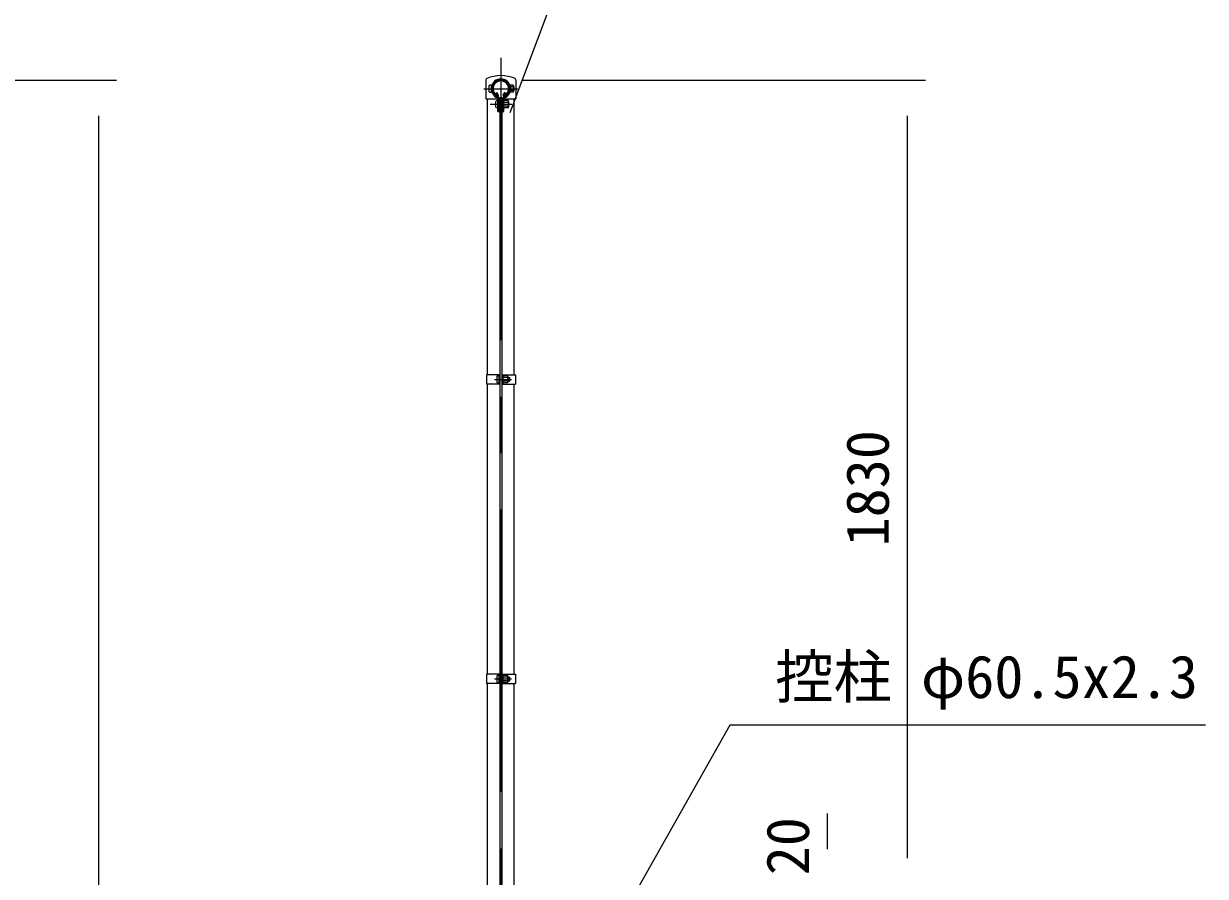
# Model space of a CAD drawing. Units: millimetres, scale not verified. Extents: x -8400 to 8400, y -5940 to 5940.
# Drawn here: x -2663 to -5, y 1329 to 3247 of the extents above; entities that cross this region are included whole.
import ezdxf
from ezdxf.enums import TextEntityAlignment as Align

# ---------------------------------------------------------------- set-up
doc = ezdxf.new("R2010")
doc.units = ezdxf.units.MM
doc.header["$LTSCALE"] = 20
doc.linetypes.add('USER1', pattern=[50.8, 31.75, -6.35, 6.35, -6.35])
for name, color, linetype, lineweight in [('0-1_D-STR1', 1, 'Continuous', 25), ('0-4_D-BMK', 2, 'USER1', 13), ('0-5_D-STR-DIM', 7, 'Continuous', 13), ('0-8_D-STR3', 3, 'Continuous', 13), ('0-9_D-STR-TXT', 7, 'Continuous', 13)]:
    doc.layers.add(name, color=color, linetype=linetype, lineweight=lineweight)
doc.styles.add('ＭＳ ゴシック', font='')
doc.styles.get('ＭＳ ゴシック').set_extended_font_data('MS Gothic')

msp = doc.modelspace()

# ---------------------------------------------------------------- linework, layer by layer
at = {"layer": '0-1_D-STR1'}
for p, q in [((-1599.41, 3091.7), (-1598.02, 3092.5)), ((-1595.9, 3085.62), (-1599.41, 3091.7)), ((-1594.51, 3086.42), (-1598.02, 3092.5)), ((-1583.94, 3086.42), (-1580.43, 3092.5)), ((-1582.55, 3085.62), (-1579.04, 3091.7)), ((-1579.04, 3091.7), (-1580.43, 3092.5)), ((-1619.47, 2457.5), (-1619.47, 3078.45)), ((-1558.97, 2457.5), (-1558.97, 3078.45)), ((-1619.47, 1783.5), (-1619.47, 2436.5)), ((-1558.97, 1783.5), (-1558.97, 2436.5)), ((-1619.47, 1141.55), (-1619.47, 1762.5)), ((-1558.97, 1290), (-1558.97, 1762.5))]:
    msp.add_line(p, q, dxfattribs=at)
for centre, radius, start, end in [((-1589.22, 3100.95), 19.05, 294.32478, 245.67522), ((-1589.22, 3100.95), 17.45, 294.32478, 245.67522), ((-1596.24, 3085.42), 2, 245.67522, 30), ((-1596.24, 3085.42), 0.401, 245.67522, 30), ((-1582.2, 3085.42), 2, 150, 294.32478), ((-1582.2, 3085.42), 0.401, 150, 294.32478)]:
    msp.add_arc(centre, radius, start, end, dxfattribs=at)
at = {"layer": '0-4_D-BMK'}
for p, q in [((-1589.22, 3170), (-1589.22, -2630)), ((-1627.19, 3100.95), (-1551.25, 3100.95)), ((-1613.66, 3065.95), (-1564.78, 3065.95)), ((-1603.77, 2447), (-1565.17, 2447)), ((-1603.77, 1773), (-1565.17, 1773))]:
    msp.add_line(p, q, dxfattribs=at)
at = {"layer": '0-5_D-STR-DIM'}
for p, q in [((-3354.06, 3120), (-2454.06, 3120)), ((-1540.72, 3120), (-634.22, 3120)), ((-2494.06, 3040), (-2494.06, -2500)), ((-674.22, 1370), (-674.22, 3040)), ((-854.22, 1390), (-854.22, 1470))]:
    msp.add_line(p, q, dxfattribs=at)
at = {"layer": '0-8_D-STR3'}
for p, q in [((-1555.57, 3120.96), (-1555.57, 3078.45)), ((-1616.02, 3107.45), (-1616.02, 3094.45)), ((-1611.22, 3108.95), (-1611.22, 3092.95)), ((-1610.86, 3104.95), (-1611.22, 3104.95)), ((-1610.86, 3096.95), (-1611.22, 3096.95)), ((-1567.22, 3104.95), (-1567.59, 3104.95)), ((-1567.22, 3096.95), (-1567.59, 3096.95)), ((-1561.72, 3109.05), (-1567.22, 3109.05)), ((-1567.22, 3109.05), (-1567.22, 3092.85)), ((-1561.72, 3105), (-1567.22, 3105)), ((-1561.72, 3096.9), (-1567.22, 3096.9)), ((-1561.72, 3092.85), (-1567.22, 3092.85)), ((-1560.72, 3107.18), (-1560.72, 3094.84)), ((-1560.72, 3104.95), (-1560.22, 3104.95)), ((-1560.72, 3104.95), (-1560.22, 3104.95)), ((-1560.72, 3104.27), (-1559.9, 3104.27)), ((-1560.72, 3097.63), (-1559.9, 3097.63)), ((-1560.72, 3096.95), (-1560.22, 3096.95)), ((-1560.72, 3096.95), (-1560.22, 3096.95)), ((-1560.22, 3104.95), (-1560.22, 3096.95)), ((-1600.52, 3059.39), (-1600.52, 3072.39)), ((-1595.72, 3049.25), (-1595.72, 3078.52)), ((-1593.42, 3049.25), (-1593.42, 3078.52)), ((-1591.72, 3071.27), (-1593.42, 3071.27)), ((-1591.72, 3060.63), (-1593.42, 3060.63)), ((-1591.72, 3071.27), (-1591.72, 3060.63)), ((-1591.72, 3069.95), (-1591.47, 3069.95)), ((-1591.72, 3061.95), (-1591.47, 3061.95)), ((-1591.47, 3080.95), (-1591.47, 1139.05)), ((-1591.47, 3080.95), (-1586.97, 3080.95)), ((-1586.97, 3080.95), (-1586.97, 1139.05)), ((-1586.97, 3069.95), (-1585.02, 3069.95)), ((-1586.97, 3061.95), (-1585.02, 3061.95)), ((-1585.02, 3049.25), (-1585.02, 3078.52)), ((-1582.72, 3049.25), (-1582.72, 3078.52)), ((-1582.72, 3078.45), (-1555.57, 3078.45)), ((-1572.72, 3074.05), (-1582.72, 3074.05)), ((-1572.72, 3070), (-1582.72, 3070)), ((-1572.72, 3061.9), (-1582.72, 3061.9)), ((-1572.72, 3057.85), (-1582.72, 3057.85)), ((-1571.72, 3072.18), (-1571.72, 3059.84)), ((-1571.72, 3069.95), (-1571.72, 3061.95)), ((-1571.72, 3069.27), (-1571.4, 3069.27)), ((-1571.72, 3062.63), (-1571.4, 3062.63)), ((-1595.72, 3049.25), (-1593.42, 3049.25)), ((-1585.02, 3049.25), (-1582.72, 3049.25)), ((-1621.77, 2457.5), (-1621.77, 2436.5)), ((-1591.47, 2457.5), (-1621.77, 2457.5)), ((-1598.57, 2453.5), (-1598.57, 2440.5)), ((-1593.77, 2457.5), (-1593.77, 2436.5)), ((-1593.77, 2455), (-1593.77, 2439)), ((-1586.97, 2457.5), (-1556.67, 2457.5)), ((-1584.67, 2457.5), (-1584.67, 2436.5)), ((-1574.67, 2455.1), (-1584.67, 2455.1)), ((-1584.67, 2455.1), (-1584.67, 2438.9)), ((-1574.67, 2451.05), (-1584.67, 2451.05)), ((-1573.67, 2453.23), (-1573.67, 2440.89)), ((-1573.67, 2451), (-1569.77, 2451)), ((-1573.67, 2450.32), (-1569.45, 2450.32)), ((-1569.77, 2451), (-1569.77, 2443)), ((-1556.67, 2457.5), (-1556.67, 2436.5)), ((-1591.47, 2436.5), (-1621.77, 2436.5)), ((-1586.97, 2436.5), (-1556.67, 2436.5)), ((-1574.67, 2442.95), (-1584.67, 2442.95)), ((-1574.67, 2438.9), (-1584.67, 2438.9)), ((-1573.67, 2443.68), (-1569.45, 2443.68)), ((-1573.67, 2443), (-1569.77, 2443)), ((-1621.77, 1783.5), (-1621.77, 1762.5)), ((-1591.47, 1783.5), (-1621.77, 1783.5)), ((-1593.77, 1783.5), (-1593.77, 1762.5)), ((-1586.97, 1783.5), (-1556.67, 1783.5)), ((-1584.67, 1783.5), (-1584.67, 1762.5)), ((-1574.67, 1781.1), (-1584.67, 1781.1)), ((-1584.67, 1781.1), (-1584.67, 1764.9)), ((-1556.67, 1783.5), (-1556.67, 1762.5)), ((-1591.47, 1762.5), (-1621.77, 1762.5)), ((-1598.57, 1779.5), (-1598.57, 1766.5)), ((-1593.77, 1781), (-1593.77, 1765)), ((-1586.97, 1762.5), (-1556.67, 1762.5)), ((-1574.67, 1777.05), (-1584.67, 1777.05)), ((-1574.67, 1768.95), (-1584.67, 1768.95)), ((-1574.67, 1764.9), (-1584.67, 1764.9)), ((-1573.67, 1779.23), (-1573.67, 1766.89)), ((-1573.67, 1777), (-1569.77, 1777)), ((-1573.67, 1776.32), (-1569.45, 1776.32)), ((-1573.67, 1769.68), (-1569.45, 1769.68)), ((-1573.67, 1769), (-1569.77, 1769)), ((-1569.77, 1777), (-1569.77, 1769))]:
    msp.add_line(p, q, dxfattribs=at)
msp.add_lwpolyline([(-1622.87, 3120.96), (-1622.87, 3078.45), (-1595.72, 3078.45)], dxfattribs=at)
for centre, radius, start, end in [((-1619.57, 3120.96), 3.3, 116.72671, 180), ((-1589.22, 3048.06), 82.25, 67.22973, 112.77027), ((-1589.22, 3100.95), 22, 290.1633, 249.8367), ((-1589.22, 3100.95), 19.7, 289.83718, 250.16282), ((-1558.87, 3120.96), 3.3, 0, 63.27329), ((-1563.26, 3107.02), 2.54, 307.21089, 52.78911), ((-1569.42, 3100.95), 8.7, 332.26063, 27.73937), ((-1563.27, 3094.87), 2.55, 307.42505, 52.57495), ((-1567.72, 3100.95), 8.5, 331.92751, 28.07249), ((-1597.72, 3078.52), 2, 0, 62.72039), ((-1597.72, 3078.52), 4.3, 0, 65.03562), ((-1580.72, 3078.52), 4.3, 114.96438, 180), ((-1580.72, 3078.52), 2, 117.27961, 180), ((-1574.26, 3072.02), 2.54, 307.21089, 52.78911), ((-1580.42, 3065.95), 8.7, 332.26063, 27.73937), ((-1574.27, 3059.87), 2.55, 307.42505, 52.57495), ((-1579.22, 3065.95), 8.5, 331.92751, 28.07249), ((-1576.21, 2453.07), 2.54, 307.21089, 52.78911), ((-1582.37, 2447), 8.7, 332.26063, 27.73937), ((-1577.27, 2447), 8.5, 331.92751, 28.07249), ((-1576.22, 2440.92), 2.55, 307.42505, 52.57495), ((-1576.21, 1779.07), 2.54, 307.21089, 52.78911), ((-1582.37, 1773), 8.7, 332.26063, 27.73937), ((-1576.22, 1766.92), 2.55, 307.42505, 52.57495), ((-1577.27, 1773), 8.5, 331.92751, 28.07249)]:
    msp.add_arc(centre, radius, start, end, dxfattribs=at)
for centre, start_param, end_param in [((-1611.22, 3107.45), 1.5707963, 3.1415927), ((-1611.22, 3094.45), 3.1415927, 4.712389), ((-1595.72, 3072.39), 1.5707963, 3.1415927), ((-1595.72, 3059.39), 3.1415927, 4.712389), ((-1593.77, 2453.5), 1.5707963, 3.1415927), ((-1593.77, 2440.5), 3.1415927, 4.712389), ((-1593.77, 1779.5), 1.5707963, 3.1415927), ((-1593.77, 1766.5), 3.1415927, 4.712389)]:
    msp.add_ellipse(centre, major_axis=(4.8, 0), ratio=0.3125, start_param=start_param, end_param=end_param, dxfattribs=at)
at = {"layer": '0-9_D-STR-TXT'}
for points in [[(-376.87, 3374.03), (-1446.23, 3374.03), (-1568.91, 3046.54)], [(-376.87, 3374.03), (-1446.23, 3374.03), (-1568.91, 3046.54)], [(-4.52, 1669.12), (-1073.88, 1669.12), (-1288.08, 1290.52)]]:
    msp.add_lwpolyline(points, dxfattribs=at)

# ---------------------------------------------------------------- texts
at = {"layer": '0-5_D-STR-DIM', "style": 'ＭＳ ゴシック'}
for s, p in [('1830', (-687.72, 2071.2)), ('20', (-867.19, 1331.37))]:
    msp.add_text(s, height=96.19, rotation=90, dxfattribs=at).set_placement(p, align=Align.BOTTOM_LEFT)
at = {"layer": '0-9_D-STR-TXT', "style": 'ＭＳ ゴシック'}
msp.add_text('控柱 φ60.5x2.3', height=96.19, dxfattribs=at).set_placement((-972.03, 1701.15), align=Align.BOTTOM_LEFT)

doc.saveas('drawing.dxf')
